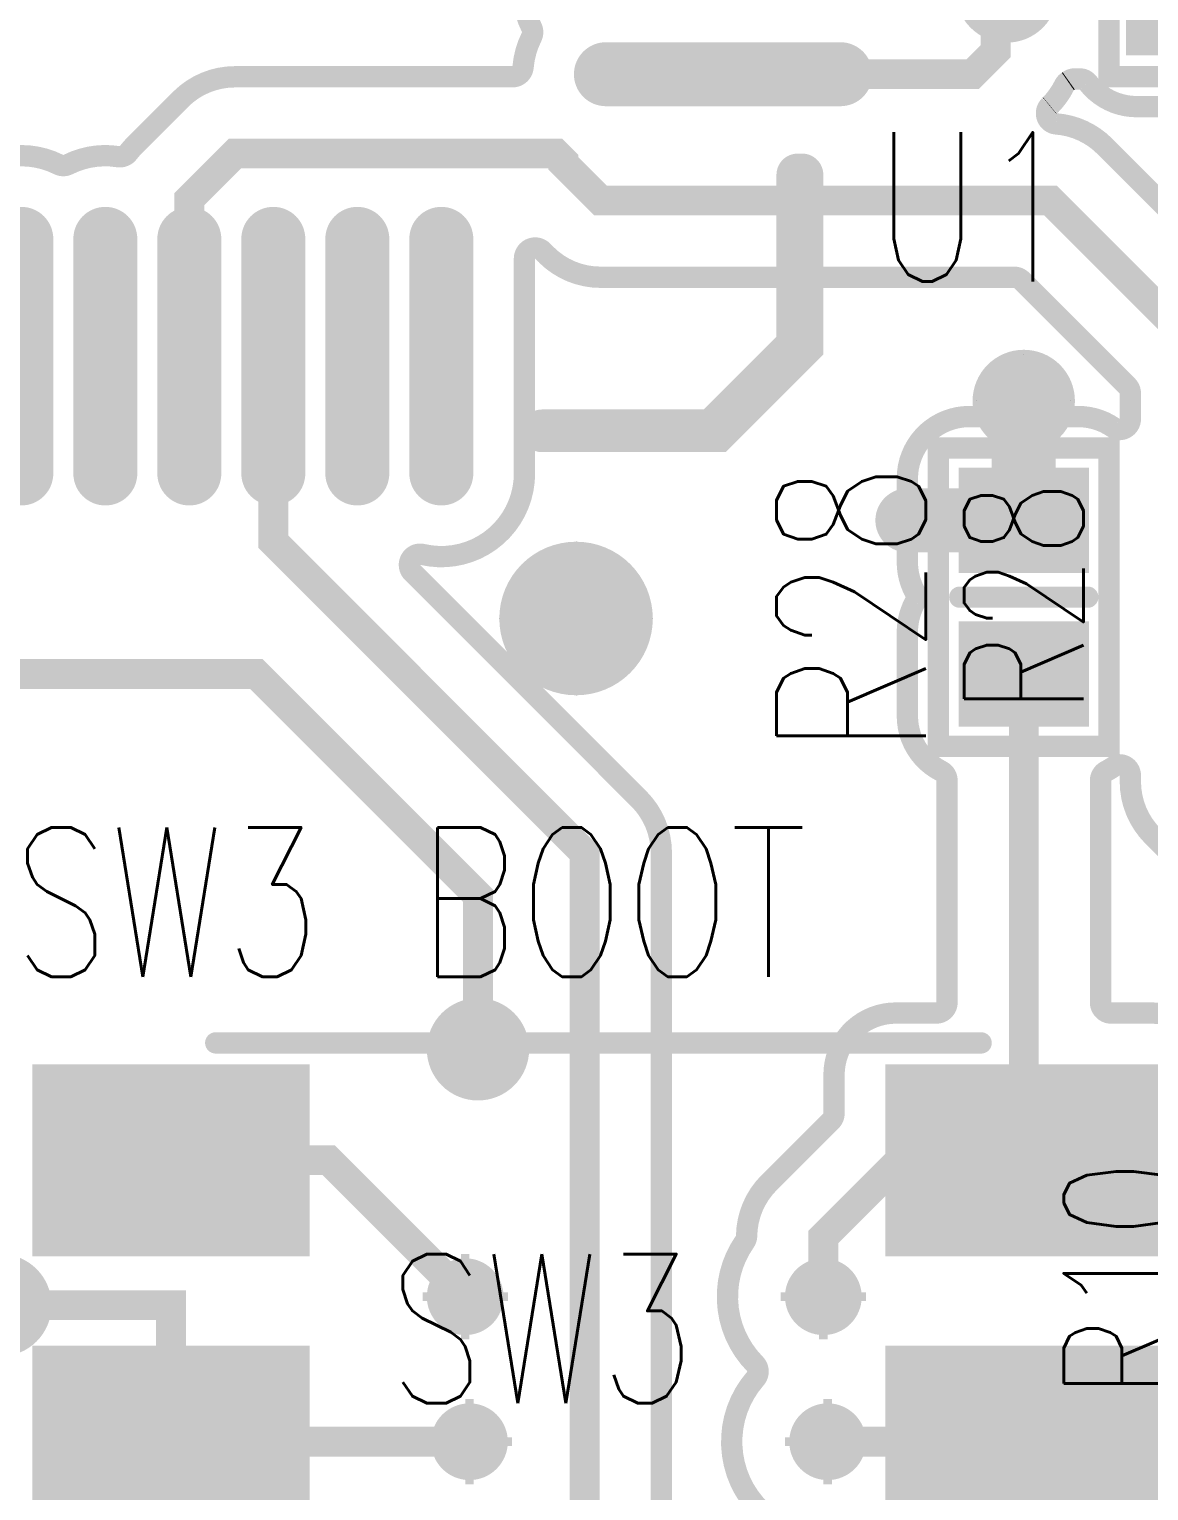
# Model space of a CAD drawing. Extents: x -0.08 to 4.16, y -0.29 to 1.7.
# Drawn here: x 1.9217 to 2.1843, y 0.3455 to 0.6882 of the extents above; entities that cross this region are included whole.
import ezdxf
from ezdxf.enums import TextEntityAlignment as Align

# ---------------------------------------------------------------- set-up
doc = ezdxf.new("R2010")
doc.units = 0
doc.header["$MEASUREMENT"] = 0
for name, pattern in [('SIG_0', [2, 1, 1]), ('SIG_11', [2, 1, 1]), ('SIG_27', [2, 1, 1]), ('SIG_29', [2, 1, 1]), ('SIG_51', [2, 1, 1]), ('SIG_95', [2, 1, 1])]:
    doc.linetypes.add(name, pattern=pattern)
doc.layers.get('0').update_dxf_attribs({"linetype": 'CONTINUOUS'})
for name, color, linetype in [('DRIL_NPLTE_THRU_01', 34, 'CONTINUOUS'), ('DRIL_NPLTE_THRU_02', 136, 'CONTINUOUS'), ('DRIL_NPLTE_THRU_03', 136, 'CONTINUOUS'), ('DRIL_NPLTE_THRU_04', 146, 'CONTINUOUS'), ('DRIL_NPLTE_THRU_05', 106, 'CONTINUOUS'), ('DRIL_NPLTE_THRU_06', 253, 'CONTINUOUS'), ('DRIL_PLTE_THRU_01', 34, 'CONTINUOUS'), ('DRIL_PLTE_THRU_02', 136, 'CONTINUOUS'), ('DRIL_PLTE_THRU_03', 136, 'CONTINUOUS'), ('DRIL_PLTE_THRU_04', 146, 'CONTINUOUS'), ('DRIL_PLTE_THRU_05', 106, 'CONTINUOUS'), ('DRIL_PLTE_THRU_06', 253, 'CONTINUOUS'), ('DRIL_SYMBOL', 130, 'CONTINUOUS'), ('PADS_BOT', 255, 'CONTINUOUS'), ('PADS_INNER', 43, 'CONTINUOUS'), ('PADS_TOP', 43, 'CONTINUOUS'), ('PADS_XR_121', 2, 'CONTINUOUS'), ('PADS_XR_123', 2, 'CONTINUOUS'), ('PADS_XR_125', 4, 'CONTINUOUS'), ('PART_NAME_126', 16, 'CONTINUOUS'), ('PART_NAME_127', 1, 'CONTINUOUS'), ('PART_TOP_2DLINE_126', 16, 'CONTINUOUS'), ('PART_TOP_2DLINE_127', 1, 'CONTINUOUS'), ('POUR_OUTLINE_01', 34, 'CONTINUOUS'), ('POUR_PADTHERM_01', 34, 'CONTINUOUS'), ('POUR_VIATHERM_01', 34, 'CONTINUOUS'), ('TEXT_126', 231, 'CONTINUOUS'), ('TRACE_01', 34, 'CONTINUOUS'), ('VIAPTS', 2, 'CONTINUOUS')]:
    doc.layers.add(name, color=color, linetype=linetype)
doc.styles.add('W0$004', font='simplex', dxfattribs={"width": 0.75})
doc.styles.add('W0$005', font='simplex', dxfattribs={"width": 0.75})

# ---------------------------------------------------------------- blocks, each defined once
blk = doc.blocks.new('POUR_OUTLINE_2036')
at = {"layer": 'POUR_OUTLINE_01', "const_width": 0.005}
blk.add_lwpolyline([(16.44944, 6.04788, 0.639026), (16.44754, 6.052), (16.44575, 6.052, -0.076095), (16.44037, 6.05282, 0.109993), (16.43928, 6.05292, 0.109993), (16.43841, 6.05356, -0.091604), (16.43302, 6.05727), (16.41403, 6.07627, 0.198912), (16.41226, 6.077), (16.36475, 6.077, -0.198912), (16.35202, 6.08227), (16.31527, 6.11902, -0.198912), (16.31, 6.13175), (16.31, 6.1625, 0.414214), (16.3075, 6.165), (16.2815, 6.165, -0.131651), (16.27425, 6.16694, 0.267944), (16.27175, 6.16694, -0.131651), (16.2645, 6.165), (16.2345, 6.165, -0.230202), (16.2231, 6.17054, 0.230204), (16.22113, 6.1715), (16.21997, 6.1715, 0.152896), (16.21854, 6.17105, -0.002458), (16.21834, 6.17091, 0.128386), (16.21751, 6.16996, -0.080774), (16.21413, 6.16527), (16.21406, 6.16521, 0.640618), (16.21564, 6.16095, -0.178926), (16.22698, 6.15573), (16.26373, 6.11898, -0.198912), (16.269, 6.10625), (16.269, 6.0555, 0.414214), (16.2715, 6.053), (16.2905, 6.053, -0.213604), (16.30131, 6.04816, 0.351833), (16.3044, 6.04764, -0.128569), (16.3115, 6.0495), (16.3475, 6.0495, -0.414214), (16.362, 6.035), (16.362, 6.02883, 0.798847), (16.36676, 6.02776, -0.085194), (16.37027, 6.03273), (16.37727, 6.03973, -0.124052), (16.38482, 6.04424, 0.132103), (16.38593, 6.04492, -0.20716), (16.3965, 6.0495), (16.4325, 6.0495, -0.073083), (16.43667, 6.04889, 0.106963), (16.43773, 6.0488, 0.106962), (16.43857, 6.04817, -0.078337), (16.44233, 6.04566, 0.188354), (16.44402, 6.045), (16.44608, 6.045, 0.258775), (16.4482, 6.04618, -0.036461)], format="xyb", close=True, dxfattribs=at)
blk = doc.blocks.new('POUR_OUTLINE_2035')
at = {"layer": 'POUR_OUTLINE_01', "const_width": 0.005}
blk.add_lwpolyline([(16.345, 5.91), (16.345, 5.92493, 0.189554), (16.34433, 5.92663, -0.265773), (16.33856, 5.95129, 0.501859), (16.33617, 5.9545), (16.3115, 5.9545, -0.09334), (16.30623, 5.95549, 0.373724), (16.30314, 5.95439, -0.270934), (16.2905, 5.947), (16.2655, 5.947, -0.414214), (16.251, 5.9615), (16.251, 5.98026, 0.198912), (16.25027, 5.98203), (16.23827, 5.99402, -0.198912), (16.233, 6.00675), (16.233, 6.0082, 0.605676), (16.22907, 6.01025, -0.034303), (16.22737, 6.00923, 0.28226), (16.226, 6.007), (16.226, 5.955, 0.414214), (16.2285, 5.9525), (16.238, 5.9525, -0.414214), (16.2525, 5.938), (16.2525, 5.91187, 0.625739), (16.25654, 5.9099, -0.167984), (16.2655, 5.913), (16.2905, 5.913, -0.248723), (16.3025, 5.90664, 0.382194), (16.30574, 5.90583, -0.121885), (16.3125, 5.9075), (16.3425, 5.9075, 0.414214)], format="xyb", close=True, dxfattribs=at)
blk = doc.blocks.new('POUR_OUTLINE_2031')
at = {"layer": 'POUR_OUTLINE_01', "const_width": 0.005}
blk.add_lwpolyline([(15.96417, 6.15144, -0.236369), (15.98163, 6.15144, 0.23637), (15.98387, 6.15144, -0.156122), (15.99562, 6.15327, 0.27522), (15.99799, 6.15422, -0.033416), (15.99957, 6.15603), (16.01027, 6.16673, -0.198912), (16.023, 6.172), (16.08808, 6.172, 0.389105), (16.09057, 6.17428, -0.094716), (16.09256, 6.18133, 0.23637), (16.09256, 6.18357, -0.236369), (16.09256, 6.20103, 0.23637)], format="xyb", dxfattribs=at)
blk = doc.blocks.new('POUR_OUTLINE_2029')
at = {"layer": 'POUR_OUTLINE_01', "const_width": 0.005}
blk.add_lwpolyline([(16.25091, 5.81511, 0.271534), (16.25155, 5.81756, -0.028953), (16.25118, 5.8192, 0.577004), (16.24714, 5.82074, -0.172157), (16.238, 5.8175), (16.178, 5.8175, -0.329263), (16.16414, 5.82774, 0.326509), (16.16178, 5.8295, -0.640829), (16.14507, 5.86682, 0.392561), (16.14497, 5.87022, -0.361381), (16.14255, 5.89888, 0.149678), (16.143, 5.90027, -0.194952), (16.14827, 5.91273), (16.16277, 5.92722, 0.198912), (16.1635, 5.92899), (16.1635, 5.938, -0.414214), (16.178, 5.9525), (16.1875, 5.9525, 0.414214), (16.19, 5.955), (16.19, 6.007, 0.28226), (16.18863, 6.00923, -0.282261), (16.1807, 6.02216), (16.1807, 6.04184, -0.125777), (16.18248, 6.0488, 0.255595), (16.18248, 6.0512, -0.125777), (16.1807, 6.05816), (16.1807, 6.07784, -0.414214), (16.1952, 6.09234), (16.2208, 6.09234, -0.153063), (16.22907, 6.08975, 0.605676), (16.233, 6.0918), (16.233, 6.09776, 0.198912), (16.23227, 6.09953), (16.20753, 6.12427, 0.198912), (16.20576, 6.125), (16.10875, 6.125, -0.198912), (16.09602, 6.13027), (16.09517, 6.13113, 0.668179), (16.0909, 6.12936), (16.0909, 6.079, -0.482774), (16.06699, 6.06001, 0.754101), (16.06465, 6.0558), (16.11773, 6.00273, -0.198912), (16.123, 5.99), (16.123, 5.82524, 0.198912), (16.12373, 5.82347), (16.14847, 5.79873, 0.198912), (16.15024, 5.798), (16.23276, 5.798, 0.198912), (16.23453, 5.79873)], format="xyb", close=True, dxfattribs=at)
blk = doc.blocks.new('POUR_VIATHERM_2270')
at = {"layer": 'POUR_VIATHERM_01'}
for points in [[(16.208, 6.107), (16.208, 6.107)], [(16.197, 6.096), (16.197, 6.096)], [(16.219, 6.096), (16.219, 6.096)]]:
    blk.add_lwpolyline(points, dxfattribs=at)
blk = doc.blocks.new('POUR_PADTHERM_2271')
at = {"layer": 'POUR_PADTHERM_01', "const_width": 0.0075}
for points in [[(16.20425, 6.09234), (16.20425, 6.07784, 1), (16.21175, 6.07784), (16.21175, 6.09234, 1), (16.20425, 6.09234)], [(16.1807, 6.06425), (16.1952, 6.06425, 1), (16.1952, 6.07175), (16.1807, 6.07175, 1), (16.1807, 6.06425)]]:
    blk.add_lwpolyline(points, format="xyb", dxfattribs=at)
blk = doc.blocks.new('POUR_VIATHERM_2272')
at = {"layer": 'POUR_VIATHERM_01'}
for points in [[(16.103, 6.063), (16.103, 6.063)], [(16.085, 6.045), (16.085, 6.045)], [(16.121, 6.045), (16.121, 6.045)], [(16.103, 6.027), (16.103, 6.027)]]:
    blk.add_lwpolyline(points, dxfattribs=at)
blk = doc.blocks.new('POUR_HEADER_1')
for name in ['POUR_OUTLINE_2031', 'POUR_OUTLINE_2036', 'POUR_OUTLINE_2029', 'POUR_VIATHERM_2270', 'POUR_PADTHERM_2271', 'POUR_VIATHERM_2272', 'POUR_OUTLINE_2035']:
    blk.add_blockref(name, (-17.378, -6.845))
blk = doc.blocks.new('SMOOTH_0$008')
at = {"const_width": 0.004}
blk.add_lwpolyline([(-0.002, 0, 1), (0.002, 0, 1)], format="xyb", close=True, dxfattribs=at)
blk = doc.blocks.new('SMOOTH_0$005')
at = {"const_width": 0.0025}
blk.add_lwpolyline([(-0.00125, 0, 1), (0.00125, 0, 1)], format="xyb", close=True, dxfattribs=at)
blk = doc.blocks.new('PART_BODY_TOP_66')
at = {"layer": 'PART_TOP_2DLINE_126', "const_width": 0.008}
for points in [[(-0.03, 0.02), (0.03, 0.02)], [(-0.03, -0.02), (0.03, -0.02)]]:
    blk.add_lwpolyline(points, dxfattribs=at)
at = {"layer": 'PART_TOP_2DLINE_127', "const_width": 0.005}
for points in [[(-0.045, 0.02), (0.045, 0.02)], [(-0.045, 0.02), (-0.045, -0.02)], [(0.045, 0.02), (0.045, -0.02)], [(-0.045, -0.02), (0.045, -0.02)]]:
    blk.add_lwpolyline(points, dxfattribs=at)
at = {"layer": 'PART_TOP_2DLINE_126'}
for p in [(-0.03, 0.02), (0.03, 0.02), (-0.03, -0.02), (0.03, -0.02)]:
    blk.add_blockref('SMOOTH_0$008', p, dxfattribs=at)
at = {"layer": 'PART_TOP_2DLINE_127'}
for p in [(-0.045, 0.02), (-0.045, 0.02), (0.045, 0.02), (0.045, 0.02), (-0.045, -0.02), (-0.045, -0.02), (0.045, -0.02), (0.045, -0.02)]:
    blk.add_blockref('SMOOTH_0$005', p, dxfattribs=at)
blk = doc.blocks.new('DRIL_HOLE_0')
blk.add_lwpolyline([(0, 0, 1), (0, 0, 1)], format="xyb", close=True)
blk = doc.blocks.new('PAD_0')
blk.add_lwpolyline([(0, 0), (0, 0)])
blk = doc.blocks.new('PAD_16')
at = {"const_width": 0.03}
blk.add_lwpolyline([(-0.0175, 0), (0.0175, 0)], dxfattribs=at)
blk = doc.blocks.new('PAD_17')
at = {"const_width": 0.025}
blk.add_lwpolyline([(-0.015, 0), (0.015, 0)], dxfattribs=at)
blk = doc.blocks.new('STK_TOP_68')
at = {"layer": 'DRIL_NPLTE_THRU_01'}
blk.add_blockref('DRIL_HOLE_0', (0, 0), dxfattribs=at)
at = {"layer": 'DRIL_NPLTE_THRU_02'}
blk.add_blockref('DRIL_HOLE_0', (0, 0), dxfattribs=at)
at = {"layer": 'DRIL_NPLTE_THRU_03'}
blk.add_blockref('DRIL_HOLE_0', (0, 0), dxfattribs=at)
at = {"layer": 'DRIL_NPLTE_THRU_04'}
blk.add_blockref('DRIL_HOLE_0', (0, 0), dxfattribs=at)
at = {"layer": 'DRIL_NPLTE_THRU_05'}
blk.add_blockref('DRIL_HOLE_0', (0, 0), dxfattribs=at)
at = {"layer": 'DRIL_NPLTE_THRU_06'}
blk.add_blockref('DRIL_HOLE_0', (0, 0), dxfattribs=at)
at = {"layer": 'PADS_BOT'}
blk.add_blockref('PAD_0', (0, 0), dxfattribs=at)
at = {"layer": 'PADS_INNER'}
blk.add_blockref('PAD_0', (0, 0), dxfattribs=at)
at = {"layer": 'PADS_TOP'}
blk.add_blockref('PAD_17', (0, 0), dxfattribs=at)
at = {"layer": 'PADS_XR_121'}
blk.add_blockref('PAD_16', (0, 0), dxfattribs=at)
at = {"layer": 'PADS_XR_123'}
blk.add_blockref('PAD_17', (0, 0), dxfattribs=at)
blk = doc.blocks.new('SYM_TOP_16')
for name, p in [('PART_BODY_TOP_66', (0, 0)), ('STK_TOP_68', (-0.0235, 0)), ('STK_TOP_68', (0.0235, 0))]:
    blk.add_blockref(name, p)
blk = doc.blocks.new('PART_TOP_32')
blk.add_blockref('SYM_TOP_16', (0, 0))
at = {"layer": 'PART_NAME_126', "style": 'W0$005', "width": 0.75}
blk.add_text('C6', height=0.02863, rotation=180, dxfattribs=at).set_placement((0.022, 0.066))
at = {"layer": 'PART_NAME_127', "style": 'W0$004', "width": 0.75}
blk.add_text('C6', height=0.028, rotation=180, dxfattribs=at).set_placement((0, 0), align=Align.MIDDLE_CENTER)
blk = doc.blocks.new('PART_BODY_TOP_76')
at = {"layer": 'PART_TOP_2DLINE_126', "const_width": 0.008}
for points in [[(-0.03, 0.02), (0.03, 0.02)], [(-0.03, -0.02), (0.03, -0.02)]]:
    blk.add_lwpolyline(points, dxfattribs=at)
at = {"layer": 'PART_TOP_2DLINE_127', "const_width": 0.005}
for points in [[(-0.045, 0.02), (0.045, 0.02)], [(-0.045, 0.02), (-0.045, -0.02)], [(0.045, 0.02), (0.045, -0.02)], [(-0.045, -0.02), (0.045, -0.02)]]:
    blk.add_lwpolyline(points, dxfattribs=at)
at = {"layer": 'PART_TOP_2DLINE_126'}
for p in [(-0.03, 0.02), (0.03, 0.02), (-0.03, -0.02), (0.03, -0.02)]:
    blk.add_blockref('SMOOTH_0$008', p, dxfattribs=at)
at = {"layer": 'PART_TOP_2DLINE_127'}
for p in [(-0.045, 0.02), (-0.045, 0.02), (0.045, 0.02), (0.045, 0.02), (-0.045, -0.02), (-0.045, -0.02), (0.045, -0.02), (0.045, -0.02)]:
    blk.add_blockref('SMOOTH_0$005', p, dxfattribs=at)
blk = doc.blocks.new('SYM_TOP_26')
for name, p in [('PART_BODY_TOP_76', (0, 0)), ('STK_TOP_68', (-0.0235, 0)), ('STK_TOP_68', (0.0235, 0))]:
    blk.add_blockref(name, p)
blk = doc.blocks.new('PART_TOP_52')
blk.add_blockref('SYM_TOP_26', (0, 0))
at = {"layer": 'PART_NAME_126', "style": 'W0$005', "width": 0.75}
blk.add_text('R10', height=0.02863, rotation=180, dxfattribs=at).set_placement((-0.002, -0.032))
at = {"layer": 'PART_NAME_127', "style": 'W0$005', "width": 0.75}
blk.add_text('R10', height=0.028, rotation=180, dxfattribs=at).set_placement((0, 0), align=Align.MIDDLE_CENTER)
blk = doc.blocks.new('PART_BODY_TOP_77')
at = {"layer": 'PART_TOP_2DLINE_126', "const_width": 0.005}
blk.add_lwpolyline([(0, 0.015), (0, -0.015)], dxfattribs=at)
at = {"layer": 'PART_TOP_2DLINE_127', "const_width": 0.005}
blk.add_lwpolyline([(-0.035, 0.02), (0.035, 0.02), (0.035, -0.02), (-0.035, -0.02), (-0.035, 0.02)], dxfattribs=at)
at = {"layer": 'PART_TOP_2DLINE_126'}
for p in [(0, 0.015), (0, -0.015)]:
    blk.add_blockref('SMOOTH_0$005', p, dxfattribs=at)
at = {"layer": 'PART_TOP_2DLINE_127'}
for p in [(-0.035, 0.02), (-0.035, 0.02), (0.035, 0.02), (-0.035, -0.02), (0.035, -0.02)]:
    blk.add_blockref('SMOOTH_0$005', p, dxfattribs=at)
blk = doc.blocks.new('PAD_5')
blk.add_lwpolyline([(0, 0, 1), (0, 0, 1)], format="xyb", close=True)
blk = doc.blocks.new('PAD_42')
at = {"const_width": 0.02469}
blk.add_lwpolyline([(-0.01529, 0), (0.01529, 0)], dxfattribs=at)
blk = doc.blocks.new('PAD_43')
at = {"const_width": 0.01969}
blk.add_lwpolyline([(-0.01279, 0), (0.01279, 0)], dxfattribs=at)
blk = doc.blocks.new('PAD_44')
at = {"const_width": 0.01969}
blk.add_lwpolyline([(-0.0128, 0), (0.0128, 0)], dxfattribs=at)
blk = doc.blocks.new('STK_TOP_76')
at = {"layer": 'DRIL_NPLTE_THRU_01'}
blk.add_blockref('DRIL_HOLE_0', (0, 0), dxfattribs=at)
at = {"layer": 'DRIL_NPLTE_THRU_02'}
blk.add_blockref('DRIL_HOLE_0', (0, 0), dxfattribs=at)
at = {"layer": 'DRIL_NPLTE_THRU_03'}
blk.add_blockref('DRIL_HOLE_0', (0, 0), dxfattribs=at)
at = {"layer": 'DRIL_NPLTE_THRU_04'}
blk.add_blockref('DRIL_HOLE_0', (0, 0), dxfattribs=at)
at = {"layer": 'DRIL_NPLTE_THRU_05'}
blk.add_blockref('DRIL_HOLE_0', (0, 0), dxfattribs=at)
at = {"layer": 'DRIL_NPLTE_THRU_06'}
blk.add_blockref('DRIL_HOLE_0', (0, 0), dxfattribs=at)
at = {"layer": 'PADS_BOT'}
blk.add_blockref('PAD_5', (0, 0), dxfattribs=at)
at = {"layer": 'PADS_INNER'}
blk.add_blockref('PAD_5', (0, 0), dxfattribs=at)
at = {"layer": 'PADS_TOP', "rotation": 90}
blk.add_blockref('PAD_44', (0, 0), dxfattribs=at)
at = {"layer": 'PADS_XR_121', "rotation": 90}
blk.add_blockref('PAD_42', (0, 0), dxfattribs=at)
at = {"layer": 'PADS_XR_123', "rotation": 90}
blk.add_blockref('PAD_43', (0, 0), dxfattribs=at)
at = {"layer": 'PADS_XR_125'}
blk.add_blockref('PAD_5', (0, 0), dxfattribs=at)
blk = doc.blocks.new('STK_TOP_75')
at = {"layer": 'DRIL_PLTE_THRU_01'}
blk.add_blockref('DRIL_HOLE_0', (0, 0), dxfattribs=at)
at = {"layer": 'DRIL_PLTE_THRU_02'}
blk.add_blockref('DRIL_HOLE_0', (0, 0), dxfattribs=at)
at = {"layer": 'DRIL_PLTE_THRU_03'}
blk.add_blockref('DRIL_HOLE_0', (0, 0), dxfattribs=at)
at = {"layer": 'DRIL_PLTE_THRU_04'}
blk.add_blockref('DRIL_HOLE_0', (0, 0), dxfattribs=at)
at = {"layer": 'DRIL_PLTE_THRU_05'}
blk.add_blockref('DRIL_HOLE_0', (0, 0), dxfattribs=at)
at = {"layer": 'DRIL_PLTE_THRU_06'}
blk.add_blockref('DRIL_HOLE_0', (0, 0), dxfattribs=at)
at = {"layer": 'PADS_BOT'}
blk.add_blockref('PAD_5', (0, 0), dxfattribs=at)
at = {"layer": 'PADS_INNER'}
blk.add_blockref('PAD_5', (0, 0), dxfattribs=at)
at = {"layer": 'PADS_TOP', "rotation": 90}
blk.add_blockref('PAD_44', (0, 0), dxfattribs=at)
at = {"layer": 'PADS_XR_121', "rotation": 90}
blk.add_blockref('PAD_42', (0, 0), dxfattribs=at)
at = {"layer": 'PADS_XR_123', "rotation": 90}
blk.add_blockref('PAD_43', (0, 0), dxfattribs=at)
at = {"layer": 'PADS_XR_125'}
blk.add_blockref('PAD_5', (0, 0), dxfattribs=at)
blk = doc.blocks.new('SYM_TOP_27')
for name, p in [('STK_TOP_76', (-0.018, 0)), ('STK_TOP_75', (0.018, 0)), ('PART_BODY_TOP_77', (0, 0))]:
    blk.add_blockref(name, p)
blk = doc.blocks.new('PART_TOP_65')
blk.add_blockref('SYM_TOP_27', (0, 0))
at = {"layer": 'PART_NAME_126', "style": 'W0$005', "width": 0.75}
blk.add_text('R28', height=0.035, dxfattribs=at).set_placement((-0.037, 0.023))
at = {"layer": 'PART_NAME_127', "style": 'W0$005', "width": 0.75}
blk.add_text('R28', height=0.028, dxfattribs=at).set_placement((0, 0), align=Align.MIDDLE_CENTER)
blk = doc.blocks.new('SMOOTH_0$01')
at = {"const_width": 0.005}
blk.add_lwpolyline([(-0.0025, 0, 1), (0.0025, 0, 1)], format="xyb", close=True, dxfattribs=at)
blk = doc.blocks.new('PART_BODY_TOP_79')
at = {"layer": 'PART_TOP_2DLINE_126', "const_width": 0.01}
blk.add_lwpolyline([(-0.26, 0.32), (-0.3, 0.32), (-0.32, 0.3), (-0.32, 0.26)], dxfattribs=at)
at = {"layer": 'PART_TOP_2DLINE_127', "const_width": 0.01}
blk.add_lwpolyline([(-0.261, 0.32), (-0.301, 0.32), (-0.321, 0.3), (-0.321, 0.26)], dxfattribs=at)
at = {"layer": 'PART_TOP_2DLINE_126'}
for p in [(-0.3, 0.32), (-0.26, 0.32), (-0.32, 0.3), (-0.32, 0.26)]:
    blk.add_blockref('SMOOTH_0$01', p, dxfattribs=at)
at = {"layer": 'PART_TOP_2DLINE_127'}
for p in [(-0.301, 0.32), (-0.261, 0.32), (-0.321, 0.3), (-0.321, 0.26)]:
    blk.add_blockref('SMOOTH_0$01', p, dxfattribs=at)
blk = doc.blocks.new('PAD_45')
at = {"const_width": 0.0075}
blk.add_lwpolyline([(-0.0275, -0.00375), (0.0275, -0.00375, 1), (0.0275, 0.00375), (-0.0275, 0.00375, 1)], format="xyb", close=True, dxfattribs=at)
blk = doc.blocks.new('PAD_46')
at = {"const_width": 0.005}
blk.add_lwpolyline([(-0.0275, -0.0025), (0.0275, -0.0025, 1), (0.0275, 0.0025), (-0.0275, 0.0025, 1)], format="xyb", close=True, dxfattribs=at)
blk = doc.blocks.new('STK_TOP_227')
at = {"layer": 'DRIL_PLTE_THRU_01'}
blk.add_blockref('DRIL_HOLE_0', (0, 0), dxfattribs=at)
at = {"layer": 'DRIL_PLTE_THRU_02'}
blk.add_blockref('DRIL_HOLE_0', (0, 0), dxfattribs=at)
at = {"layer": 'DRIL_PLTE_THRU_03'}
blk.add_blockref('DRIL_HOLE_0', (0, 0), dxfattribs=at)
at = {"layer": 'DRIL_PLTE_THRU_04'}
blk.add_blockref('DRIL_HOLE_0', (0, 0), dxfattribs=at)
at = {"layer": 'DRIL_PLTE_THRU_05'}
blk.add_blockref('DRIL_HOLE_0', (0, 0), dxfattribs=at)
at = {"layer": 'DRIL_PLTE_THRU_06'}
blk.add_blockref('DRIL_HOLE_0', (0, 0), dxfattribs=at)
at = {"layer": 'PADS_BOT'}
blk.add_blockref('PAD_5', (0, 0), dxfattribs=at)
at = {"layer": 'PADS_INNER'}
blk.add_blockref('PAD_5', (0, 0), dxfattribs=at)
at = {"layer": 'PADS_TOP'}
blk.add_blockref('PAD_46', (0, 0), dxfattribs=at)
at = {"layer": 'PADS_XR_121'}
blk.add_blockref('PAD_45', (0, 0), dxfattribs=at)
at = {"layer": 'PADS_XR_123'}
blk.add_blockref('PAD_46', (0, 0), dxfattribs=at)
blk = doc.blocks.new('STK_TOP_226')
at = {"layer": 'DRIL_PLTE_THRU_01'}
blk.add_blockref('DRIL_HOLE_0', (0, 0), dxfattribs=at)
at = {"layer": 'DRIL_PLTE_THRU_02'}
blk.add_blockref('DRIL_HOLE_0', (0, 0), dxfattribs=at)
at = {"layer": 'DRIL_PLTE_THRU_03'}
blk.add_blockref('DRIL_HOLE_0', (0, 0), dxfattribs=at)
at = {"layer": 'DRIL_PLTE_THRU_04'}
blk.add_blockref('DRIL_HOLE_0', (0, 0), dxfattribs=at)
at = {"layer": 'DRIL_PLTE_THRU_05'}
blk.add_blockref('DRIL_HOLE_0', (0, 0), dxfattribs=at)
at = {"layer": 'DRIL_PLTE_THRU_06'}
blk.add_blockref('DRIL_HOLE_0', (0, 0), dxfattribs=at)
at = {"layer": 'PADS_BOT'}
blk.add_blockref('PAD_5', (0, 0), dxfattribs=at)
at = {"layer": 'PADS_INNER'}
blk.add_blockref('PAD_5', (0, 0), dxfattribs=at)
at = {"layer": 'PADS_TOP', "rotation": 90}
blk.add_blockref('PAD_46', (0, 0), dxfattribs=at)
at = {"layer": 'PADS_XR_121', "rotation": 90}
blk.add_blockref('PAD_45', (0, 0), dxfattribs=at)
at = {"layer": 'PADS_XR_123', "rotation": 90}
blk.add_blockref('PAD_46', (0, 0), dxfattribs=at)
blk = doc.blocks.new('SYM_TOP_29')
for name, p in [('STK_TOP_226', (-0.2364, 0.3025)), ('STK_TOP_226', (-0.2167, 0.3025)), ('STK_TOP_226', (-0.197, 0.3025)), ('STK_TOP_226', (-0.1773, 0.3025)), ('STK_TOP_226', (-0.1576, 0.3025)), ('STK_TOP_226', (-0.1379, 0.3025)), ('PART_BODY_TOP_79', (0, 0)), ('STK_TOP_227', (-0.3025, 0.2364))]:
    blk.add_blockref(name, p)
blk = doc.blocks.new('PART_TOP_89')
blk.add_blockref('SYM_TOP_29', (0, 0))
at = {"layer": 'PART_NAME_126', "style": 'W0$005', "width": 0.75}
blk.add_text('U1', height=0.035, rotation=180, dxfattribs=at).set_placement((-0.338, 0.285))
blk = doc.blocks.new('PART_BODY_TOP_122')
at = {"layer": 'PART_TOP_2DLINE_126', "const_width": 0.005}
for points in [[(-0.0895, 0.0605), (0.09, 0.0605)], [(-0.0895, -0.06), (0.091, -0.06)]]:
    blk.add_lwpolyline(points, dxfattribs=at)
at = {"layer": 'PART_TOP_2DLINE_127', "const_width": 0.005}
for points in [[(-0.0895, 0.0605), (0.09, 0.0605)], [(-0.0895, -0.06), (0.091, -0.06)]]:
    blk.add_lwpolyline(points, dxfattribs=at)
at = {"layer": 'PART_TOP_2DLINE_126'}
for p in [(-0.0895, 0.0605), (0.09, 0.0605), (-0.0895, -0.06), (0.091, -0.06)]:
    blk.add_blockref('SMOOTH_0$005', p, dxfattribs=at)
at = {"layer": 'PART_TOP_2DLINE_127'}
for p in [(-0.0895, 0.0605), (0.09, 0.0605), (-0.0895, -0.06), (0.091, -0.06)]:
    blk.add_blockref('SMOOTH_0$005', p, dxfattribs=at)
blk = doc.blocks.new('PAD_64')
at = {"const_width": 0.045}
blk.add_lwpolyline([(-0.0325, 0), (0.0325, 0)], dxfattribs=at)
blk = doc.blocks.new('PAD_65')
at = {"const_width": 0.04}
blk.add_lwpolyline([(-0.03, 0), (0.03, 0)], dxfattribs=at)
blk = doc.blocks.new('STK_TOP_215')
at = {"layer": 'DRIL_PLTE_THRU_01'}
blk.add_blockref('DRIL_HOLE_0', (0, 0), dxfattribs=at)
at = {"layer": 'DRIL_PLTE_THRU_02'}
blk.add_blockref('DRIL_HOLE_0', (0, 0), dxfattribs=at)
at = {"layer": 'DRIL_PLTE_THRU_03'}
blk.add_blockref('DRIL_HOLE_0', (0, 0), dxfattribs=at)
at = {"layer": 'DRIL_PLTE_THRU_04'}
blk.add_blockref('DRIL_HOLE_0', (0, 0), dxfattribs=at)
at = {"layer": 'DRIL_PLTE_THRU_05'}
blk.add_blockref('DRIL_HOLE_0', (0, 0), dxfattribs=at)
at = {"layer": 'DRIL_PLTE_THRU_06'}
blk.add_blockref('DRIL_HOLE_0', (0, 0), dxfattribs=at)
at = {"layer": 'PADS_BOT'}
blk.add_blockref('PAD_5', (0, 0), dxfattribs=at)
at = {"layer": 'PADS_INNER'}
blk.add_blockref('PAD_5', (0, 0), dxfattribs=at)
at = {"layer": 'PADS_TOP'}
blk.add_blockref('PAD_65', (0, 0), dxfattribs=at)
at = {"layer": 'PADS_XR_121'}
blk.add_blockref('PAD_64', (0, 0), dxfattribs=at)
at = {"layer": 'PADS_XR_123'}
blk.add_blockref('PAD_65', (0, 0), dxfattribs=at)
blk = doc.blocks.new('SYM_TOP_39')
for name, p in [('PART_BODY_TOP_122', (0, 0)), ('STK_TOP_215', (-0.1, 0.033)), ('STK_TOP_215', (0.1, 0.033)), ('STK_TOP_215', (-0.1, -0.033)), ('STK_TOP_215', (0.1, -0.033))]:
    blk.add_blockref(name, p)
blk = doc.blocks.new('PART_TOP_121')
blk.add_blockref('SYM_TOP_39', (0, 0))
at = {"layer": 'PART_NAME_126', "style": 'W0$005', "width": 0.75}
blk.add_text('SW3', height=0.035, dxfattribs=at).set_placement((-0.137, 0.076))
at = {"layer": 'PART_NAME_127', "style": 'W0$005', "width": 0.75}
blk.add_text('SW3', height=0.035, dxfattribs=at).set_placement((-0.049, -0.024))
blk = doc.blocks.new('SMOOTH_0$007')
at = {"const_width": 0.0035}
blk.add_lwpolyline([(-0.00175, 0, 1), (0.00175, 0, 1)], format="xyb", close=True, dxfattribs=at)
blk = doc.blocks.new('SMOOTH_0$012')
at = {"const_width": 0.006}
blk.add_lwpolyline([(-0.003, 0, 1), (0.003, 0, 1)], format="xyb", close=True, dxfattribs=at)
blk = doc.blocks.new('DRIL_SYMBOL_0$006')
at = {"layer": 'DRIL_SYMBOL', "const_width": 0.002}
for points in [[(0, -0.01), (0, 0.01)], [(-0.01, 0), (0.01, 0)]]:
    blk.add_lwpolyline(points, dxfattribs=at)
blk = doc.blocks.new('DRIL_HOLE_0$006')
at = {"const_width": 0.003}
blk.add_lwpolyline([(-0.0015, 0, 1), (0.0015, 0, 1)], format="xyb", close=True, dxfattribs=at)
blk.add_blockref('DRIL_SYMBOL_0$006', (0, 0))
blk = doc.blocks.new('PAD_77')
at = {"const_width": 0.009}
blk.add_lwpolyline([(0, -0.0045, 1), (0, 0.0045, 1)], format="xyb", close=True, dxfattribs=at)
blk = doc.blocks.new('PAD_78')
at = {"const_width": 0.008}
blk.add_lwpolyline([(0, -0.004, 1), (0, 0.004, 1)], format="xyb", close=True, dxfattribs=at)
blk = doc.blocks.new('STK_TOP_229')
at = {"layer": 'DRIL_PLTE_THRU_01'}
blk.add_blockref('DRIL_HOLE_0$006', (0, 0), dxfattribs=at)
at = {"layer": 'DRIL_PLTE_THRU_02'}
blk.add_blockref('DRIL_HOLE_0$006', (0, 0), dxfattribs=at)
at = {"layer": 'DRIL_PLTE_THRU_03'}
blk.add_blockref('DRIL_HOLE_0$006', (0, 0), dxfattribs=at)
at = {"layer": 'DRIL_PLTE_THRU_04'}
blk.add_blockref('DRIL_HOLE_0$006', (0, 0), dxfattribs=at)
at = {"layer": 'DRIL_PLTE_THRU_05'}
blk.add_blockref('DRIL_HOLE_0$006', (0, 0), dxfattribs=at)
at = {"layer": 'DRIL_PLTE_THRU_06'}
blk.add_blockref('DRIL_HOLE_0$006', (0, 0), dxfattribs=at)
at = {"layer": 'PADS_BOT'}
blk.add_blockref('PAD_77', (0, 0), dxfattribs=at)
at = {"layer": 'PADS_INNER'}
blk.add_blockref('PAD_77', (0, 0), dxfattribs=at)
at = {"layer": 'PADS_TOP'}
blk.add_blockref('PAD_78', (0, 0), dxfattribs=at)
blk = doc.blocks.new('SYM_TOP_12')
blk.add_blockref('STK_TOP_229', (0, 0))
blk = doc.blocks.new('DRIL_SYMBOL_0$008')
at = {"layer": 'DRIL_SYMBOL', "const_width": 0.002}
for points in [[(0, -0.01), (0, 0.01)], [(-0.01, 0), (0.01, 0)]]:
    blk.add_lwpolyline(points, dxfattribs=at)
blk = doc.blocks.new('DRIL_HOLE_0$008')
at = {"const_width": 0.004}
blk.add_lwpolyline([(-0.002, 0, 1), (0.002, 0, 1)], format="xyb", close=True, dxfattribs=at)
blk.add_blockref('DRIL_SYMBOL_0$008', (0, 0))
blk = doc.blocks.new('PAD_79')
at = {"const_width": 0.012}
blk.add_lwpolyline([(0, -0.006, 1), (0, 0.006, 1)], format="xyb", close=True, dxfattribs=at)
blk = doc.blocks.new('PAD_80')
at = {"const_width": 0.011}
blk.add_lwpolyline([(0, -0.0055, 1), (0, 0.0055, 1)], format="xyb", close=True, dxfattribs=at)
blk = doc.blocks.new('STK_TOP_129')
at = {"layer": 'DRIL_PLTE_THRU_01'}
blk.add_blockref('DRIL_HOLE_0$008', (0, 0), dxfattribs=at)
at = {"layer": 'DRIL_PLTE_THRU_02'}
blk.add_blockref('DRIL_HOLE_0$008', (0, 0), dxfattribs=at)
at = {"layer": 'DRIL_PLTE_THRU_03'}
blk.add_blockref('DRIL_HOLE_0$008', (0, 0), dxfattribs=at)
at = {"layer": 'DRIL_PLTE_THRU_04'}
blk.add_blockref('DRIL_HOLE_0$008', (0, 0), dxfattribs=at)
at = {"layer": 'DRIL_PLTE_THRU_05'}
blk.add_blockref('DRIL_HOLE_0$008', (0, 0), dxfattribs=at)
at = {"layer": 'DRIL_PLTE_THRU_06'}
blk.add_blockref('DRIL_HOLE_0$008', (0, 0), dxfattribs=at)
at = {"layer": 'PADS_BOT'}
blk.add_blockref('PAD_79', (0, 0), dxfattribs=at)
at = {"layer": 'PADS_INNER'}
blk.add_blockref('PAD_79', (0, 0), dxfattribs=at)
at = {"layer": 'PADS_TOP'}
blk.add_blockref('PAD_80', (0, 0), dxfattribs=at)
blk = doc.blocks.new('SYM_TOP_11')
blk.add_blockref('STK_TOP_129', (0, 0))
blk = doc.blocks.new('DRIL_SYMBOL_0$018')
at = {"layer": 'DRIL_SYMBOL', "const_width": 0.002}
for points in [[(0, -0.01), (0, 0.01)], [(-0.01, 0), (0.01, 0)]]:
    blk.add_lwpolyline(points, dxfattribs=at)
blk = doc.blocks.new('DRIL_HOLE_0$018')
at = {"const_width": 0.009}
blk.add_lwpolyline([(-0.0045, 0, 1), (0.0045, 0, 1)], format="xyb", close=True, dxfattribs=at)
blk.add_blockref('DRIL_SYMBOL_0$018', (0, 0))
blk = doc.blocks.new('PAD_54')
at = {"const_width": 0.018}
blk.add_lwpolyline([(0, -0.009, 1), (0, 0.009, 1)], format="xyb", close=True, dxfattribs=at)
blk = doc.blocks.new('STK_TOP_10')
at = {"layer": 'DRIL_PLTE_THRU_01'}
blk.add_blockref('DRIL_HOLE_0$018', (0, 0), dxfattribs=at)
at = {"layer": 'DRIL_PLTE_THRU_02'}
blk.add_blockref('DRIL_HOLE_0$018', (0, 0), dxfattribs=at)
at = {"layer": 'DRIL_PLTE_THRU_03'}
blk.add_blockref('DRIL_HOLE_0$018', (0, 0), dxfattribs=at)
at = {"layer": 'DRIL_PLTE_THRU_04'}
blk.add_blockref('DRIL_HOLE_0$018', (0, 0), dxfattribs=at)
at = {"layer": 'DRIL_PLTE_THRU_05'}
blk.add_blockref('DRIL_HOLE_0$018', (0, 0), dxfattribs=at)
at = {"layer": 'DRIL_PLTE_THRU_06'}
blk.add_blockref('DRIL_HOLE_0$018', (0, 0), dxfattribs=at)
at = {"layer": 'PADS_BOT'}
blk.add_blockref('PAD_54', (0, 0), dxfattribs=at)
at = {"layer": 'PADS_INNER'}
blk.add_blockref('PAD_54', (0, 0), dxfattribs=at)
at = {"layer": 'PADS_TOP'}
blk.add_blockref('PAD_54', (0, 0), dxfattribs=at)
blk = doc.blocks.new('SYM_TOP_10')
blk.add_blockref('STK_TOP_10', (0, 0))

msp = doc.modelspace()

# ---------------------------------------------------------------- linework, layer by layer
at = {"layer": 'TRACE_01', "linetype": 'SIG_95', "const_width": 0.007}
for points in [[(2.0845, 0.6776), (2.143, 0.6776), (2.1484, 0.683), (2.1484, 0.697)], [(1.884, 0.537), (1.975, 0.537), (2.027, 0.485), (2.027, 0.449)]]:
    msp.add_lwpolyline(points, dxfattribs=at)
at = {"layer": 'TRACE_01', "linetype": 'SIG_27', "const_width": 0.007}
msp.add_lwpolyline([(1.9593, 0.6115), (1.9593, 0.6483), (1.97, 0.659), (2.04525, 0.659), (2.047, 0.65725), (2.047, 0.65675), (2.05575, 0.648), (2.16125, 0.648), (2.198, 0.61125), (2.198, 0.51175), (2.22075, 0.489), (2.22325, 0.489), (2.225, 0.48725), (2.225, 0.4815)], dxfattribs=at)
at = {"layer": 'TRACE_01', "linetype": 'SIG_29', "const_width": 0.007}
msp.add_lwpolyline([(1.979, 0.6115), (1.979, 0.568), (2.052, 0.495), (2.052, 0.32175), (2.08875, 0.285), (2.18825, 0.285), (2.225, 0.32175), (2.225, 0.3415)], dxfattribs=at)
at = {"layer": 'TRACE_01', "linetype": 'SIG_11', "const_width": 0.012}
msp.add_lwpolyline([(2.155, 0.601), (2.155, 0.573)], dxfattribs=at)
at = {"layer": 'TRACE_01', "linetype": 'SIG_51', "const_width": 0.007}
for points in [[(2.155, 0.423), (2.155, 0.537)], [(1.955, 0.423), (1.992, 0.423), (2.024, 0.391)], [(2.108, 0.391), (2.108, 0.405), (2.126, 0.423), (2.155, 0.423)]]:
    msp.add_lwpolyline(points, dxfattribs=at)
at = {"layer": 'TRACE_01', "linetype": 'SIG_0', "const_width": 0.007}
for points in [[(1.915, 0.389), (1.955, 0.389), (1.955, 0.357)], [(1.955, 0.357), (2.025, 0.357)], [(1.955, 0.3085), (1.955, 0.357)], [(2.109, 0.357), (2.155, 0.357)]]:
    msp.add_lwpolyline(points, dxfattribs=at)

# ---------------------------------------------------------------- block references
at = {"linetype": 'SIG_11'}
msp.add_blockref('POUR_HEADER_1', (3.325, 1.35), dxfattribs=at)
for name, p, rotation in [('PART_TOP_89', (1.782, 0.914), 180), ('PART_TOP_32', (2.22, 0.697), 180), ('PART_TOP_65', (2.155, 0.555), 90), ('PART_TOP_52', (2.225, 0.365), 270)]:
    msp.add_blockref(name, p, dxfattribs=dict(rotation=rotation))
msp.add_blockref('PART_TOP_121', (2.055, 0.39))
at = {"layer": 'TRACE_01'}
for name, p in [('SMOOTH_0$007', (2.1484, 0.683)), ('SMOOTH_0$007', (2.0845, 0.6776)), ('SMOOTH_0$007', (2.143, 0.6776)), ('SMOOTH_0$007', (1.97, 0.659)), ('SMOOTH_0$007', (2.04525, 0.659)), ('SMOOTH_0$007', (2.047, 0.65725)), ('SMOOTH_0$007', (2.047, 0.65675)), ('SMOOTH_0$007', (1.9593, 0.6483)), ('SMOOTH_0$007', (2.05575, 0.648)), ('SMOOTH_0$007', (2.16125, 0.648)), ('SMOOTH_0$007', (1.9593, 0.6115)), ('SMOOTH_0$007', (1.979, 0.6115)), ('SMOOTH_0$012', (2.155, 0.601)), ('SMOOTH_0$012', (2.155, 0.573)), ('SMOOTH_0$007', (1.979, 0.568)), ('SMOOTH_0$007', (1.975, 0.537)), ('SMOOTH_0$007', (2.155, 0.537)), ('SMOOTH_0$007', (2.052, 0.495)), ('SMOOTH_0$007', (2.027, 0.485)), ('SMOOTH_0$007', (2.027, 0.449)), ('SMOOTH_0$007', (1.955, 0.423)), ('SMOOTH_0$007', (1.992, 0.423)), ('SMOOTH_0$007', (2.126, 0.423)), ('SMOOTH_0$007', (2.155, 0.423)), ('SMOOTH_0$007', (2.155, 0.423)), ('SMOOTH_0$007', (2.108, 0.405)), ('SMOOTH_0$007', (2.024, 0.391)), ('SMOOTH_0$007', (2.108, 0.391)), ('SMOOTH_0$007', (1.955, 0.389)), ('SMOOTH_0$007', (1.955, 0.357)), ('SMOOTH_0$007', (1.955, 0.357)), ('SMOOTH_0$007', (1.955, 0.357)), ('SMOOTH_0$007', (2.025, 0.357)), ('SMOOTH_0$007', (2.109, 0.357)), ('SMOOTH_0$007', (2.155, 0.357))]:
    msp.add_blockref(name, p, dxfattribs=at)
at = {"layer": 'VIAPTS', "linetype": 'SIG_95'}
for p in [(2.151, 0.697), (2.027, 0.449)]:
    msp.add_blockref('SYM_TOP_11', p, dxfattribs=at)
at = {"layer": 'VIAPTS', "linetype": 'SIG_11'}
for name, p in [('SYM_TOP_11', (2.155, 0.601)), ('SYM_TOP_10', (2.05, 0.55))]:
    msp.add_blockref(name, p, dxfattribs=at)
at = {"layer": 'VIAPTS', "linetype": 'SIG_0'}
for name, p in [('SYM_TOP_11', (1.915, 0.389)), ('SYM_TOP_12', (2.025, 0.357)), ('SYM_TOP_12', (2.109, 0.357))]:
    msp.add_blockref(name, p, dxfattribs=at)
at = {"layer": 'VIAPTS', "linetype": 'SIG_51'}
for p in [(2.024, 0.391), (2.108, 0.391)]:
    msp.add_blockref('SYM_TOP_12', p, dxfattribs=at)

# ---------------------------------------------------------------- texts
at = {"layer": 'TEXT_126', "style": 'W0$005', "width": 0.75}
msp.add_text('BOOT', height=0.035, dxfattribs=at).set_placement((2.013, 0.466))

doc.saveas('drawing.dxf')
